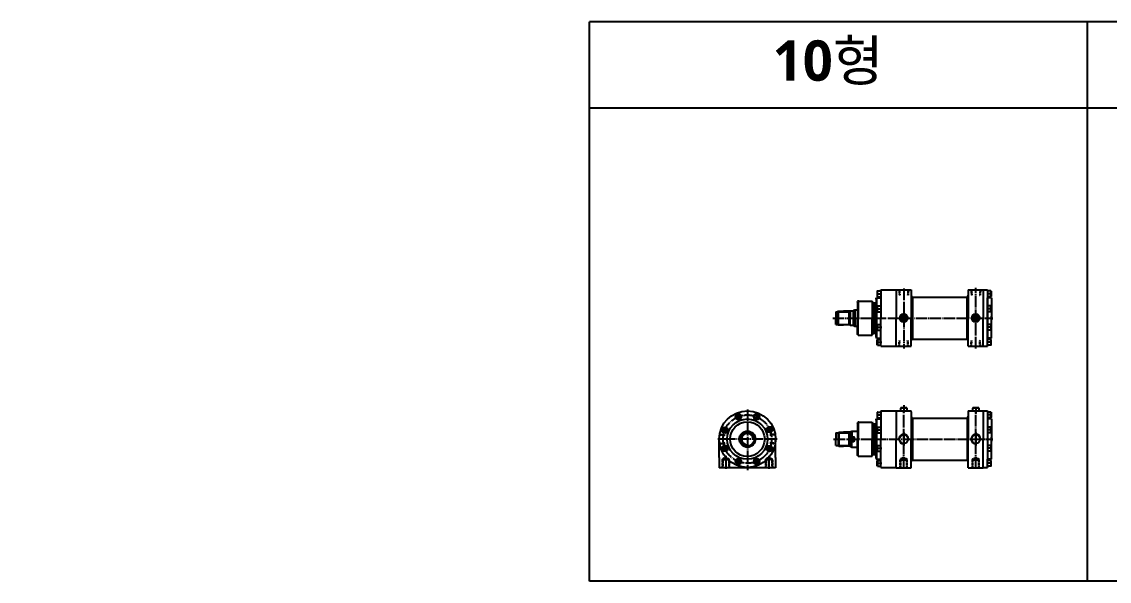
# Model space of a CAD drawing. Extents: x -985 to 5057, y -1057 to 1388.
# Drawn here: x -985 to 901, y 0 to 971 of the extents above; entities that cross this region are included whole.
import ezdxf

# ---------------------------------------------------------------- set-up
doc = ezdxf.new("R2010")
doc.units = 0
doc.header["$PDMODE"] = 1
for name, pattern in [('CENTER', [24, 20, -1.5, 1, -1.5]), ('HIDDEN', [5, 3.5, -1.5]), ('HIDDENX2', [0.75, 0.5, -0.25])]:
    doc.linetypes.add(name, pattern=pattern)
doc.layers.get('0').update_dxf_attribs({"linetype": 'CONTINUOUS'})
doc.layers.get('DEFPOINTS').update_dxf_attribs({"linetype": 'CONTINUOUS'})
for name, color, linetype in [('1', 3, 'CONTINUOUS'), ('3', 2, 'HIDDEN'), ('4', 7, 'CONTINUOUS'), ('ML', 3, 'CONTINUOUS')]:
    doc.layers.add(name, color=color, linetype=linetype)
doc.styles.add('문자', font='romans.shx')

msp = doc.modelspace()

# ---------------------------------------------------------------- linework, layer by layer
for p, q in [((5057.3, 971), (0, 971)), ((0, 0), (0, 971)), ((863.8, 0), (863.8, 971)), ((2781.8, 821), (0, 821)), ((5057.3, 0), (0, 0))]:
    msp.add_line(p, q)
at = {"layer": '1'}
for points in [[(256.6, 283.2), (259.4, 282.8), (261.2, 285.1), (260.1, 287.8), (257.2, 288.2), (255.5, 285.9)], [(261.2, 285.1), (259.4, 282.8), (256.6, 283.2), (255.5, 285.9), (257.2, 288.2), (260.1, 287.8)], [(287.1, 285.1), (288.8, 282.8), (291.7, 283.2), (292.8, 285.9), (291, 288.2), (288.2, 287.8)], [(235.4, 259.3), (237.7, 261.1), (237.3, 263.9), (234.7, 265.1), (232.4, 263.3), (232.7, 260.4)], [(237.3, 263.9), (237.7, 261.1), (235.4, 259.3), (232.7, 260.4), (232.4, 263.3), (234.7, 265.1)], [(309.9, 264.9), (309.6, 262.1), (311.9, 260.3), (314.5, 261.4), (314.9, 264.3), (312.6, 266)], [(237.3, 228.9), (237.7, 231.7), (235.4, 233.5), (232.7, 232.4), (232.4, 229.5), (234.7, 227.8)], [(235.4, 233.5), (237.7, 231.7), (237.3, 228.9), (234.7, 227.8), (232.4, 229.5), (232.7, 232.4)], [(311.9, 233.1), (309.6, 231.3), (309.9, 228.5), (312.6, 227.4), (314.9, 229.1), (314.5, 232)], [(261.2, 208.3), (259.4, 210.6), (256.6, 210.2), (255.5, 207.5), (257.2, 205.2), (260.1, 205.6)], [(291.7, 210.2), (288.8, 210.6), (287.1, 208.3), (288.2, 205.6), (291, 205.2), (292.8, 207.5)]]:
    msp.add_lwpolyline(points, close=True, dxfattribs=at)
for centre, radius in [((273.8, 246.7), 49), ((258.3, 285.5), 5), ((258.3, 285.5), 4.5), ((289.9, 285.5), 5), ((289.9, 285.5), 4.5), ((235, 262.2), 5), ((235, 262.2), 4.5), ((312.2, 263.2), 5), ((312.2, 263.2), 4.5), ((235, 230.6), 5), ((235, 230.6), 4.5), ((312.2, 230.2), 5), ((312.2, 230.2), 4.5), ((258.3, 207.9), 5), ((258.3, 207.9), 4.5), ((289.9, 207.9), 5), ((289.9, 207.9), 4.5)]:
    msp.add_circle(centre, radius, dxfattribs=at)
at = {"layer": '3', "color": 2, "linetype": 'HIDDENX2'}
for p, q in [((536.7, 505.8), (537.5, 495.8)), ((537.5, 505.8), (538.2, 495.8)), ((552.5, 505.8), (551.7, 495.8)), ((553.2, 505.8), (552.5, 495.8)), ((661.7, 505.8), (662.5, 495.8)), ((662.5, 505.8), (663.2, 495.8)), ((677.5, 505.8), (676.7, 495.8)), ((678.2, 505.8), (677.5, 495.8)), ((536.7, 407.8), (537.5, 417.8)), ((537.5, 407.8), (538.2, 417.8)), ((552.5, 407.8), (551.7, 417.8)), ((553.2, 407.8), (552.5, 417.8)), ((661.7, 407.8), (662.5, 417.8)), ((662.5, 407.8), (663.2, 417.8)), ((677.5, 407.8), (676.7, 417.8)), ((678.2, 407.8), (677.5, 417.8)), ((225.7, 254.3), (234.9, 253.5)), ((225.8, 255.1), (235.1, 254.3)), ((322, 255), (312.7, 254.2)), ((322.1, 254.2), (312.9, 253.4)), ((225.7, 239.3), (234.9, 240.1)), ((225.8, 238.5), (235.1, 239.3)), ((322, 238.4), (312.7, 239.2)), ((322.1, 239.2), (312.9, 240)), ((230.3, 210.7), (231.2, 212.2)), ((230.3, 210.7), (230.3, 196.7)), ((242.3, 210.7), (230.3, 210.7)), ((236.3, 214.7), (231.2, 212.7)), ((231.2, 212.7), (231.2, 196.7)), ((241.5, 212.7), (231.2, 212.7)), ((236.3, 214.7), (241.5, 212.7)), ((241.5, 212.7), (241.5, 196.7)), ((242.3, 210.7), (241.5, 212.2)), ((242.3, 210.7), (242.3, 196.7)), ((305.3, 210.7), (306.2, 212.2)), ((317.3, 210.7), (305.3, 210.7)), ((305.3, 210.7), (305.3, 196.7)), ((311.3, 214.7), (306.2, 212.7)), ((306.2, 212.7), (306.2, 196.7)), ((316.5, 212.7), (306.2, 212.7)), ((311.3, 214.7), (316.5, 212.7)), ((316.5, 212.7), (316.5, 196.7)), ((317.3, 210.7), (316.5, 212.2)), ((317.3, 210.7), (317.3, 196.7)), ((538.9, 210.7), (539.8, 211.4)), ((538.9, 196.7), (538.9, 210.7)), ((538.9, 210.7), (550.9, 210.7)), ((544.9, 214.7), (539.8, 212.7)), ((539.8, 196.7), (539.8, 212.7)), ((539.8, 212.7), (550.1, 212.7)), ((544.9, 214.7), (550.1, 212.7)), ((550.1, 196.7), (550.1, 212.7)), ((550.9, 210.7), (550.1, 211.4)), ((550.9, 196.7), (550.9, 210.7)), ((664, 210.7), (664.8, 211.4)), ((664, 196.7), (664, 210.7)), ((664, 210.7), (676, 210.7)), ((664.8, 212.7), (670, 214.7)), ((664.8, 196.7), (664.8, 212.7)), ((664.8, 212.7), (675.1, 212.7)), ((670, 214.7), (675.1, 212.7)), ((675.1, 196.7), (675.1, 212.7)), ((676, 210.7), (675.1, 211.4)), ((676, 196.7), (676, 210.7))]:
    msp.add_line(p, q, dxfattribs=at)
for p in [(-984.8, 23.8), (-984.8, 23.8), (-859.8, 23.8)]:
    msp.add_point(p, dxfattribs=at)
at = {"layer": '4', "color": 0}
for p, q in [((427, 467.8), (449.8, 467.8)), ((449.8, 467.8), (451.5, 468.8)), ((427, 445.8), (449.8, 445.8)), ((449.8, 445.8), (451.5, 444.8)), ((427, 257.7), (449.8, 257.7)), ((449.8, 257.7), (451.5, 258.7)), ((452, 242.6), (458.5, 250.8)), ((452, 250.8), (458.5, 242.6)), ((427, 235.7), (449.8, 235.7)), ((449.8, 235.7), (451.5, 234.7))]:
    msp.add_line(p, q, dxfattribs=at)
for centre, radius, start, end in [((545, 456.8), 6.5, 351.8918, 270), ((670, 456.8), 6.5, 351.8918, 270), ((273.8, 246.7), 10, 351.0712, 280.4168), ((545, 246.7), 8.25, 0, 281.6464), ((670, 246.7), 8.25, 0, 281.6464)]:
    msp.add_arc(centre, radius, start, end, dxfattribs=at)
at = {"layer": 'DEFPOINTS', "color": 0, "linetype": 'ByBlock'}
for p in [(558, 505.8), (558, 407.8), (466, 276.2), (222.8, 246.7), (226.3, 246.7), (273.8, 246.7), (455, 260.7), (452, 235.7), (455, 232.7), (466.5, 217.2), (224.8, 196.7), (532, 197.7), (558, 197.7), (558, 197.7), (657, 197.7), (683, 197.7)]:
    msp.add_point(p, dxfattribs=at)
at = {"layer": 'ML'}
for p, q in [((497, 490.8), (498, 491.8)), ((497, 489.8), (497, 490.8)), ((498, 491.8), (498, 421.8)), ((499, 491.8), (498, 491.8)), ((498, 421.8), (498, 491.8)), ((499.4, 503.8), (499, 503.4)), ((499.4, 503.8), (499, 503.4)), ((499, 503.4), (499, 494.2)), ((499, 503.4), (499, 494.2)), ((499.4, 493.8), (499, 494.2)), ((499, 491.8), (505, 491.8)), ((499.4, 493.8), (499.4, 503.8)), ((499.4, 503.8), (505, 503.8)), ((499.4, 493.8), (499.4, 503.8)), ((499.4, 503.8), (505, 503.8)), ((499.4, 493.8), (505, 493.8)), ((499.4, 493.8), (505, 493.8)), ((505, 505.8), (558, 505.8)), ((505, 504.3), (505, 505.8)), ((505, 504.3), (505, 456.8)), ((532, 505.8), (532, 456.8)), ((532, 505.8), (532, 456.8)), ((532, 505.8), (558, 505.8)), ((558, 505.8), (558, 456.8)), ((558, 495.8), (560, 493.3)), ((560, 493.3), (655, 493.3)), ((560, 493.3), (560, 420.3)), ((560, 420.3), (560, 493.3)), ((657, 495.8), (655, 493.3)), ((655, 493.3), (655, 420.3)), ((655, 420.3), (655, 493.3)), ((657, 505.8), (657, 456.8)), ((657, 505.8), (683, 505.8)), ((657, 505.8), (690.4, 505.8)), ((683, 505.8), (683, 456.8)), ((690.4, 504.3), (690.4, 505.8)), ((690.4, 504.3), (690.4, 492.8)), ((696, 503.8), (690.4, 503.8)), ((696, 493.8), (690.4, 493.8)), ((690.4, 492.8), (690.4, 491.8)), ((690.4, 491.8), (690.4, 421.8)), ((697, 491.8), (690.4, 491.8)), ((690.4, 421.8), (690.4, 491.8)), ((696, 503.8), (691, 503.8)), ((696, 493.8), (691, 493.8)), ((696, 493.8), (696, 503.8)), ((696, 503.8), (696.4, 503.4)), ((696, 493.8), (696.4, 494.2)), ((696.4, 503.4), (696.4, 494.2)), ((697, 491.8), (697, 453.4)), ((697, 491.8), (697, 453.4)), ((466, 486.3), (465, 485.3)), ((465, 485.3), (465, 456.8)), ((465, 484.3), (465, 485.3)), ((466, 486.3), (466, 456.8)), ((466, 486.3), (489, 486.3)), ((467, 486.3), (466, 486.3)), ((489, 486.3), (490, 486.3)), ((490, 486.3), (490, 456.8)), ((490, 486.3), (491, 485.3)), ((491, 484.3), (491, 485.3)), ((491, 484.3), (491, 456.8)), ((491, 482.8), (494, 483.3)), ((494, 483.3), (494, 456.8)), ((494, 483.3), (497, 483.3)), ((494, 483.3), (497, 483.3)), ((497, 489.8), (497, 456.8)), ((499.4, 477.8), (499, 477.4)), ((499, 477.4), (499, 468.2)), ((499.4, 467.8), (499.4, 477.8)), ((499.4, 477.8), (505, 477.8)), ((696, 477.8), (690.4, 477.8)), ((696, 477.8), (691, 477.8)), ((696, 467.8), (696, 477.8)), ((696, 477.8), (696.4, 477.4)), ((696.4, 477.4), (696.4, 468.2)), ((427, 467.8), (427, 456.8)), ((427, 467.8), (429.2, 467.8)), ((427, 445.8), (427, 456.8)), ((427, 445.8), (427, 456.8)), ((429.2, 467.8), (431, 468.8)), ((429.2, 467.8), (429.2, 445.8)), ((431, 468.8), (440.5, 468.8)), ((431, 468.8), (431, 444.8)), ((452, 468.8), (440.5, 468.8)), ((452, 468.8), (440.5, 468.8)), ((449.8, 468.8), (449.8, 444.8)), ((452, 469.1), (452.4, 469.3)), ((452, 469.1), (452, 456.8)), ((452, 444.8), (452, 456.8)), ((452, 444.5), (452, 456.8)), ((452.4, 469.3), (457.5, 469.3)), ((457.5, 469.3), (457.4, 444.3)), ((457.5, 469.3), (460.1, 470.8)), ((460.1, 470.8), (460, 442.8)), ((460.1, 470.8), (465, 470.8)), ((465, 428.3), (465, 456.8)), ((465, 428.3), (465, 456.8)), ((466, 427.3), (466, 456.8)), ((466, 427.3), (466, 456.8)), ((490, 427.3), (490, 456.8)), ((490, 427.3), (490, 456.8)), ((491, 429.3), (491, 456.8)), ((491, 429.3), (491, 456.8)), ((494, 430.3), (494, 456.8)), ((494, 430.3), (494, 456.8)), ((497, 423.8), (497, 456.8)), ((497, 423.8), (497, 456.8)), ((499, 468.2), (499.4, 467.8)), ((499.4, 467.8), (505, 467.8)), ((505, 409.3), (505, 456.8)), ((505, 409.3), (505, 456.8)), ((532, 407.8), (532, 456.8)), ((532, 407.8), (532, 456.8)), ((532, 407.8), (532, 456.8)), ((547.5, 458.2), (547.5, 455.3)), ((558, 407.8), (558, 456.8)), ((558, 407.8), (558, 456.8)), ((657, 407.8), (657, 456.8)), ((657, 407.8), (657, 456.8)), ((672.5, 458.2), (672.5, 455.3)), ((683, 407.8), (683, 456.8)), ((683, 407.8), (683, 456.8)), ((696, 467.8), (690.4, 467.8)), ((696, 467.8), (691, 467.8)), ((696, 467.8), (696.4, 468.2)), ((697, 421.8), (697, 460.1)), ((697, 421.8), (697, 460.1)), ((427, 445.8), (429.2, 445.8)), ((429.2, 445.8), (431, 444.8)), ((431, 444.8), (440.5, 444.8)), ((431, 444.8), (440.5, 444.8)), ((452, 444.8), (440.5, 444.8)), ((452, 444.8), (440.5, 444.8)), ((452, 444.8), (440.5, 444.8)), ((452, 444.8), (440.5, 444.8)), ((452, 444.5), (452.4, 444.3)), ((452.4, 444.3), (457.4, 444.3)), ((457.4, 444.3), (460.1, 442.7)), ((460, 442.8), (465, 442.8)), ((460, 442.8), (465, 442.8)), ((499.4, 445.8), (499, 445.4)), ((499, 445.4), (499, 436.2)), ((499, 436.2), (499.4, 435.8)), ((499.4, 435.8), (499.4, 445.8)), ((499.4, 445.8), (505, 445.8)), ((499.4, 435.8), (505, 435.8)), ((696, 445.8), (690.4, 445.8)), ((696, 445.8), (690.4, 445.8)), ((696, 435.8), (690.4, 435.8)), ((696, 445.8), (691, 445.8)), ((696, 445.8), (691, 445.8)), ((696, 435.8), (691, 435.8)), ((696, 445.8), (696, 435.8)), ((696, 445.8), (696, 435.8)), ((696, 445.8), (696.4, 445.4)), ((696, 445.8), (696.4, 445.4)), ((696, 435.8), (696.4, 436.2)), ((696, 435.8), (696.4, 436.2)), ((696.4, 436.2), (696.4, 445.4)), ((696.4, 436.2), (696.4, 445.4)), ((465, 429.3), (465, 428.3)), ((465, 429.3), (465, 428.3)), ((466, 427.3), (465, 428.3)), ((466, 427.3), (465, 428.3)), ((466, 427.3), (489, 427.3)), ((467, 427.3), (466, 427.3)), ((466, 427.3), (489, 427.3)), ((467, 427.3), (466, 427.3)), ((489, 427.3), (490, 427.3)), ((489, 427.3), (490, 427.3)), ((490, 427.3), (491, 428.3)), ((490, 427.3), (491, 428.3)), ((491, 430.8), (494, 430.3)), ((491, 430.8), (494, 430.3)), ((491, 429.3), (491, 428.3)), ((491, 429.3), (491, 428.3)), ((494, 430.3), (497, 430.3)), ((494, 430.3), (497, 430.3)), ((494, 430.3), (497, 430.3)), ((494, 430.3), (497, 430.3)), ((497, 423.8), (497, 422.8)), ((497, 423.8), (497, 422.8)), ((497, 422.8), (497, 422.8)), ((497, 422.8), (498, 421.8)), ((497, 422.8), (498, 421.8)), ((499, 421.8), (498, 421.8)), ((498, 421.8), (498, 421.8)), ((499, 421.8), (498, 421.8)), ((499, 421.8), (505, 421.8)), ((499, 421.8), (505, 421.8)), ((499.4, 419.8), (499, 419.4)), ((499, 419.4), (499.4, 419.8)), ((499.4, 419.8), (499, 419.4)), ((499, 410.2), (499, 419.4)), ((499, 410.2), (499, 419.4)), ((499, 410.2), (499, 419.4)), ((499.4, 419.8), (499.4, 409.8)), ((499.4, 419.8), (505, 419.8)), ((499.4, 419.8), (499.4, 409.8)), ((499.4, 419.8), (505, 419.8)), ((499.4, 419.8), (499.4, 409.8)), ((499.4, 419.8), (505, 419.8)), ((560, 420.3), (558, 417.8)), ((558, 417.8), (560, 420.3)), ((560, 420.3), (655, 420.3)), ((560, 420.3), (655, 420.3)), ((655, 420.3), (657, 417.8)), ((657, 417.8), (655, 420.3)), ((697, 421.8), (690.4, 421.8)), ((690.4, 420.8), (690.4, 421.8)), ((690.4, 420.8), (690.4, 421.8)), ((697, 421.8), (690.4, 421.8)), ((690.4, 409.3), (690.4, 420.8)), ((690.4, 409.3), (690.4, 420.8)), ((696, 419.8), (690.4, 419.8)), ((696, 419.8), (690.4, 419.8)), ((696, 419.8), (691, 419.8)), ((696, 419.8), (691, 419.8)), ((696, 419.8), (696, 409.8)), ((696, 419.8), (696.4, 419.4)), ((696, 419.8), (696, 409.8)), ((696, 419.8), (696.4, 419.4)), ((696.4, 410.2), (696.4, 419.4)), ((696.4, 410.2), (696.4, 419.4)), ((499.4, 409.8), (499, 410.2)), ((499.4, 409.8), (499, 410.2)), ((499.4, 409.8), (499, 410.2)), ((499.4, 409.8), (505, 409.8)), ((499.4, 409.8), (505, 409.8)), ((499.4, 409.8), (505, 409.8)), ((505, 409.3), (505, 407.8)), ((505, 407.8), (558, 407.8)), ((532, 407.8), (558, 407.8)), ((532, 407.8), (558, 407.8)), ((532, 407.8), (558, 407.8)), ((657, 407.8), (683, 407.8)), ((657, 407.8), (683, 407.8)), ((657, 407.8), (683, 407.8)), ((657, 407.8), (690.4, 407.8)), ((696, 409.8), (690.4, 409.8)), ((696, 409.8), (690.4, 409.8)), ((690.4, 409.3), (690.4, 407.8)), ((696, 409.8), (691, 409.8)), ((696, 409.8), (691, 409.8)), ((696, 409.8), (696.4, 410.2)), ((696, 409.8), (696.4, 410.2)), ((670, 302.4), (670, 291.3)), ((499.4, 293.7), (499, 293.3)), ((499, 293.3), (499, 284.1)), ((499, 284.1), (499.4, 283.7)), ((499.4, 293.7), (505, 293.7)), ((499.4, 283.7), (499.4, 293.7)), ((499.4, 283.7), (505, 283.7)), ((505, 295.7), (505, 246.7)), ((505, 295.7), (558, 295.7)), ((532, 295.7), (532, 246.7)), ((532, 294.2), (532, 246.7)), ((539.9, 300.7), (539.5, 300.3)), ((550.5, 300.3), (539.5, 300.3)), ((539.5, 300.3), (539.5, 295.7)), ((550.1, 300.7), (539.9, 300.7)), ((550.1, 300.7), (550.5, 300.3)), ((550.5, 300.3), (550.5, 295.7)), ((558, 294.2), (558, 295.7)), ((558, 294.2), (558, 246.7)), ((558, 285.7), (560, 283.2)), ((560, 283.2), (560, 210.2)), ((560, 283.2), (655, 283.2)), ((657, 285.7), (655, 283.2)), ((655, 283.2), (655, 210.2)), ((657, 295.7), (657, 246.7)), ((657, 295.7), (683, 295.7)), ((664.9, 300.7), (664.5, 300.3)), ((675.5, 300.3), (664.5, 300.3)), ((664.5, 300.3), (664.5, 295.7)), ((675.1, 300.7), (664.9, 300.7)), ((670, 297), (670, 293.2)), ((670, 295.5), (670, 291.7)), ((675.1, 300.7), (675.5, 300.3)), ((675.5, 300.3), (675.5, 295.7)), ((683, 295.7), (683, 246.7)), ((683, 295.7), (690.4, 295.7)), ((690.4, 295.7), (690.4, 282.7)), ((696, 293.7), (690.4, 293.7)), ((696, 293.7), (690.4, 293.7)), ((696, 283.7), (690.4, 283.7)), ((696, 293.7), (691, 293.7)), ((696, 293.7), (691, 293.7)), ((696, 283.7), (691, 283.7)), ((696, 293.7), (696.4, 293.3)), ((696, 283.7), (696, 293.7)), ((696, 283.7), (696, 293.7)), ((696, 293.7), (696.4, 293.3)), ((696.4, 284.1), (696, 283.7)), ((696.4, 293.3), (696.4, 284.1)), ((696.4, 293.3), (696.4, 284.1)), ((466, 276.2), (465, 275.2)), ((465, 275.2), (465, 246.7)), ((465, 274.2), (465, 275.2)), ((466, 276.2), (489, 276.2)), ((467, 276.2), (466, 276.2)), ((466, 276.2), (466, 246.7)), ((489, 276.2), (490, 276.2)), ((490, 276.2), (491, 275.2)), ((490, 276.2), (490, 246.7)), ((491, 274.2), (491, 275.2)), ((491, 274.2), (491, 246.7)), ((491, 272.7), (494, 273.2)), ((494, 273.2), (497, 273.2)), ((494, 273.2), (497, 273.2)), ((494, 273.2), (494, 246.7)), ((497, 280.7), (498, 281.7)), ((497, 279.7), (497, 280.7)), ((497, 279.7), (497, 246.7)), ((499, 281.7), (498, 281.7)), ((498, 281.7), (498, 211.7)), ((499, 281.7), (505, 281.7)), ((499.4, 267.7), (499, 267.3)), ((499, 267.3), (499, 258.1)), ((499.4, 257.7), (499.4, 267.7)), ((499.4, 267.7), (505, 267.7)), ((690.4, 282.7), (690.4, 281.7)), ((697, 281.7), (690.4, 281.7)), ((690.4, 281.7), (690.4, 211.7)), ((696, 267.7), (690.4, 267.7)), ((696, 267.7), (691, 267.7)), ((696, 257.7), (696, 267.7)), ((696, 267.7), (696.4, 267.3)), ((696.4, 267.3), (696.4, 258.1)), ((697, 281.7), (697, 243.3)), ((222.8, 246.7), (222.8, 246.7)), ((224.8, 214.9), (224.8, 246.7)), ((261.3, 253), (261.3, 240.4)), ((286.3, 253), (286.3, 240.4)), ((322.8, 214.9), (322.8, 246.7)), ((427, 257.7), (427, 246.7)), ((427, 257.7), (431, 257.7)), ((427, 235.7), (427, 246.7)), ((431, 257.7), (432.7, 258.7)), ((431, 257.7), (431, 235.7)), ((432.7, 258.7), (440.5, 258.7)), ((432.7, 258.7), (432.7, 234.7)), ((452, 258.7), (440.5, 258.7)), ((449.8, 258.7), (449.8, 234.7)), ((452, 259), (455, 260.7)), ((452, 259), (452, 246.7)), ((452, 250.8), (458.5, 250.8)), ((452, 234.4), (452, 246.7)), ((455, 260.7), (465, 260.7)), ((455, 260.7), (455, 250.8)), ((458.5, 250.8), (458.5, 242.6)), ((465, 218.2), (465, 246.7)), ((466, 217.2), (466, 246.7)), ((490, 217.2), (490, 246.7)), ((491, 219.2), (491, 246.7)), ((494, 220.2), (494, 246.7)), ((497, 213.7), (497, 246.7)), ((499, 258.1), (499.4, 257.7)), ((499.4, 257.7), (505, 257.7)), ((505, 197.7), (505, 246.7)), ((532, 196.7), (532, 246.7)), ((558, 196.7), (558, 246.7)), ((657, 196.7), (657, 246.7)), ((683, 196.7), (683, 246.7)), ((696, 257.7), (690.4, 257.7)), ((696, 257.7), (691, 257.7)), ((696, 257.7), (696.4, 258.1)), ((697, 211.7), (697, 250)), ((427, 235.7), (431, 235.7)), ((431, 235.7), (432.7, 234.7)), ((432.7, 234.7), (440.5, 234.7)), ((452, 234.7), (440.5, 234.7)), ((452, 242.6), (458.5, 242.6)), ((452, 234.4), (455, 232.7)), ((455, 232.7), (455, 242.6)), ((455, 232.7), (465, 232.7)), ((499.4, 235.7), (499, 235.3)), ((499, 235.3), (499, 226.1)), ((499.4, 225.7), (499.4, 235.7)), ((499.4, 235.7), (505, 235.7)), ((696, 235.7), (690.4, 235.7)), ((696, 235.7), (690.4, 235.7)), ((696, 235.7), (691, 235.7)), ((696, 235.7), (691, 235.7)), ((696, 235.7), (696, 225.7)), ((696, 235.7), (696, 225.7)), ((696, 235.7), (696.4, 235.3)), ((696, 235.7), (696.4, 235.3)), ((696.4, 226.1), (696.4, 235.3)), ((224.8, 214.9), (224.8, 196.7)), ((322.8, 214.9), (322.8, 196.7)), ((465, 219.2), (465, 218.2)), ((466, 217.2), (465, 218.2)), ((466, 217.2), (489, 217.2)), ((467, 217.2), (466, 217.2)), ((489, 217.2), (490, 217.2)), ((490, 217.2), (491, 218.2)), ((491, 220.7), (494, 220.2)), ((491, 219.2), (491, 218.2)), ((494, 220.2), (497, 220.2)), ((494, 220.2), (497, 220.2)), ((497, 213.7), (497, 212.7)), ((497, 212.7), (497, 212.7)), ((497, 212.7), (498, 211.7)), ((499, 211.7), (498, 211.7)), ((498, 211.7), (498, 211.7)), ((499, 226.1), (499.4, 225.7)), ((499, 211.7), (505, 211.7)), ((499.4, 209.7), (499, 209.3)), ((499, 200.1), (499, 209.3)), ((499.4, 225.7), (505, 225.7)), ((499.4, 209.7), (505, 209.7)), ((499.4, 209.7), (499.4, 199.7)), ((560, 210.2), (558, 207.7)), ((560, 210.2), (655, 210.2)), ((655, 210.2), (657, 207.7)), ((696, 225.7), (690.4, 225.7)), ((697, 211.7), (690.4, 211.7)), ((690.4, 210.7), (690.4, 211.7)), ((690.4, 199.2), (690.4, 210.7)), ((696, 209.7), (690.4, 209.7)), ((696, 209.7), (690.4, 209.7)), ((696, 209.7), (690.4, 209.7)), ((696, 225.7), (691, 225.7)), ((696, 209.7), (691, 209.7)), ((696, 209.7), (691, 209.7)), ((696, 209.7), (691, 209.7)), ((696, 225.7), (696.4, 226.1)), ((696, 225.7), (696.4, 226.1)), ((696, 209.7), (696.4, 209.3)), ((696, 209.7), (696, 199.7)), ((696, 209.7), (696, 199.7)), ((696, 209.7), (696, 199.7)), ((696, 209.7), (696.4, 209.3)), ((696, 209.7), (696.4, 209.3)), ((696.4, 200.1), (696.4, 209.3)), ((696.4, 200.1), (696.4, 209.3)), ((696.4, 200.1), (696.4, 209.3)), ((322.8, 196.7), (224.8, 196.7)), ((499.4, 199.7), (499, 200.1)), ((499.4, 199.7), (505, 199.7)), ((505, 197.7), (532, 197.7)), ((532, 196.7), (558, 196.7)), ((657, 196.7), (683, 196.7)), ((683, 197.7), (690.4, 197.7)), ((696, 199.7), (690.4, 199.7)), ((690.4, 199.2), (690.4, 197.7)), ((696, 199.7), (691, 199.7)), ((696, 199.7), (696.4, 200.1)), ((696, 199.7), (696.4, 200.1)), ((696, 199.7), (696.4, 200.1))]:
    msp.add_line(p, q, dxfattribs=at)
at = {"layer": 'ML', "color": 1, "linetype": 'CENTER'}
for p, q in [((497.9, 498.8), (507.1, 498.8)), ((497.9, 498.8), (507.1, 498.8)), ((545, 508.3), (545, 403.8)), ((670, 403.8), (670, 509.2)), ((698.1, 498.8), (689.1, 498.8)), ((497.9, 472.8), (507.1, 472.8)), ((698.1, 472.8), (689.1, 472.8)), ((421.9, 456.8), (699.4, 456.8)), ((497.9, 440.8), (507.1, 440.8)), ((697.4, 440.8), (689.4, 440.8)), ((497.9, 414.8), (507.1, 414.8)), ((497.9, 414.8), (507.1, 414.8)), ((497.9, 414.8), (507.1, 414.8)), ((697.4, 414.8), (689.4, 414.8)), ((545, 305.4), (545, 294.1)), ((545, 303.9), (545, 292.6)), ((260.4, 279), (255.1, 292)), ((273.8, 298.2), (273.8, 192.7)), ((287.2, 279), (292.6, 292)), ((497.9, 288.7), (507.1, 288.7)), ((545, 196.2), (545, 295.7)), ((670, 196.4), (670, 295.7)), ((698.1, 288.7), (689.1, 288.7)), ((697.6, 288.7), (689.4, 288.7)), ((241.5, 260.1), (228.6, 265.4)), ((306.2, 260.1), (319.1, 265.4)), ((222.8, 246.7), (222.3, 246.7)), ((325.3, 246.7), (222.8, 246.7)), ((423, 246.7), (699.4, 246.7)), ((497.9, 262.7), (507.1, 262.7)), ((545, 257.9), (545, 234.6)), ((670, 257.9), (670, 234.6)), ((670, 255.2), (670, 238.2)), ((698.1, 262.7), (689.1, 262.7)), ((241.5, 233.3), (228.6, 227.9)), ((306.2, 233.3), (319.1, 227.9)), ((497.9, 230.7), (507.1, 230.7)), ((697.4, 230.7), (689.4, 230.7)), ((236.3, 217.5), (236.3, 194.4)), ((260.4, 214.4), (255.1, 201.4)), ((287.2, 214.4), (292.6, 201.4)), ((311.3, 217.5), (311.3, 194.7)), ((497.9, 204.7), (507.1, 204.7)), ((697.4, 204.7), (689.4, 204.7)), ((697.4, 204.7), (689.4, 204.7))]:
    msp.add_line(p, q, dxfattribs=at)
at = {"layer": 'ML'}
for points in [[(547.5, 458.2), (545, 459.7), (542.5, 458.2), (542.5, 455.3), (545, 453.9), (547.5, 455.3)], [(547.5, 455.3), (545, 453.9), (542.5, 455.3), (542.5, 458.2), (545, 459.7), (547.5, 458.2)], [(672.5, 458.2), (670, 459.7), (667.5, 458.2), (667.5, 455.3), (670, 453.9), (672.5, 455.3)], [(672.5, 455.3), (670, 453.9), (667.5, 455.3), (667.5, 458.2), (670, 459.7), (672.5, 458.2)]]:
    msp.add_lwpolyline(points, close=True, dxfattribs=at)
for centre, radius in [((545, 456.8), 7), ((545, 456.8), 7), ((545, 456.8), 5.5), ((545, 456.8), 5.5), ((545, 456.8), 5), ((545, 456.8), 5), ((670, 456.8), 7), ((670, 456.8), 7), ((670, 456.8), 5.5), ((670, 456.8), 5.5), ((670, 456.8), 5), ((670, 456.8), 5), ((273.8, 246.7), 35), ((273.8, 246.7), 30), ((273.8, 246.7), 14), ((273.8, 246.7), 12), ((545, 246.7), 7.5), ((670, 246.7), 7.5)]:
    msp.add_circle(centre, radius, dxfattribs=at)
at = {"layer": 'ML', "color": 1, "linetype": 'CENTER'}
msp.add_circle((273.8, 246.7), 42, dxfattribs=at)
at = {"layer": 'ML'}
msp.add_arc((453.9, 246.7), 6.19, 318.3933, 41.6067, dxfattribs=at)

# ---------------------------------------------------------------- texts
at = {"insert": (317.7, 938.6), "char_height": 70, "attachment_point": 1, "style": '문자'}
msp.add_mtext_dynamic_manual_height_columns('{\\fMalgun Gothic|b1|i0|c129|p50;10형}', width=386.572, gutter_width=16, heights=[-92.9], dxfattribs=at)

doc.saveas('drawing.dxf')
